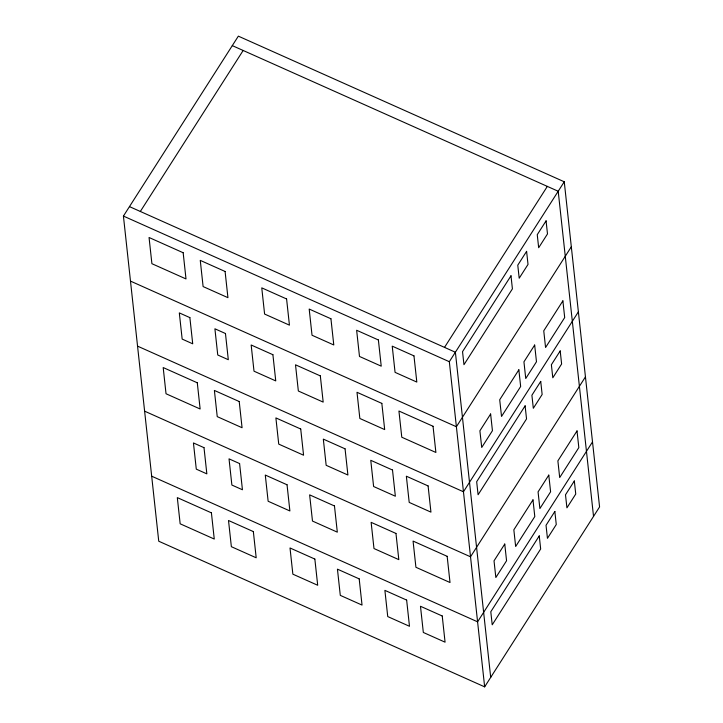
<?xml version="1.0" encoding="UTF-8"?>
<svg xmlns="http://www.w3.org/2000/svg" width="723" height="723" viewBox="0 0 723 723"><rect width="100%" height="100%" fill="white"/><g stroke="black" fill="none" stroke-linecap="round" stroke-linejoin="round"><path stroke-width="1.08" d="M123.425 216.078L238.346 36.15L564.256 181.78L599.575 506.922L484.654 686.85L158.744 541.22L123.425 216.078L449.326 361.708L484.654 686.85M140.334 211.468L243.163 50.474M444.518 347.383L547.338 186.389M449.326 361.708L564.256 181.78M571.315 246.805L456.394 426.742L130.492 281.111M578.382 311.83L463.461 491.767L137.551 346.136M585.449 376.864L470.519 556.791L144.618 411.17M592.508 441.889L477.587 621.825L151.685 476.195M232.3 45.621L558.201 191.252L593.529 516.385M129.471 206.615L455.382 352.237L490.7 677.379M510.989 275.797L462.539 351.649L463.958 364.708L512.408 288.857L510.989 275.797M526.597 251.36L517.776 265.169L519.195 278.238L528.016 264.419L526.597 251.36M546.073 220.867L537.252 234.677L538.671 247.745L547.492 233.936L546.073 220.867M490.619 413.999L479.9 430.791L481.717 447.483L492.435 430.691L490.619 413.999M518.852 369.805L499.71 399.765L501.527 416.457L520.659 386.498L518.852 369.805M534.659 345.052L523.94 361.843L525.748 378.527L536.475 361.744L534.659 345.052M562.883 300.858L543.75 330.818L545.567 347.51L564.699 317.551L562.883 300.858M525.115 405.847L476.674 481.708L478.093 494.767L526.534 418.915L525.115 405.847M540.723 381.419L531.902 395.228L533.321 408.287L542.142 394.478L540.723 381.419M560.198 350.926L551.378 364.735L552.797 377.804L561.617 363.985L560.198 350.926M504.753 544.058L494.026 560.84L495.842 577.532L506.561 560.75L504.753 544.058M532.978 499.864L513.845 529.823L515.653 546.516L534.794 516.556L532.978 499.864M548.784 475.11L538.066 491.893L539.882 508.585L550.601 491.803L548.784 475.11M577.017 430.917L557.876 460.876L559.692 477.569L578.825 447.609L577.017 430.917M539.25 535.906L490.8 611.757L492.218 624.826L540.668 548.974L539.25 535.906M554.848 511.468L546.028 525.287L547.447 538.346L556.267 524.537L554.848 511.468M574.324 480.985L565.503 494.794L566.922 507.853L575.743 494.044L574.324 480.985M183.163 252.743L149.055 237.496L151.902 263.696L186.001 278.933L183.163 252.743M225.097 271.477L200.262 260.379L203.109 286.57L227.935 297.668L225.097 271.477M286.588 298.961L261.762 287.862L264.6 314.053L289.435 325.151L286.588 298.961M330.935 318.771L309.191 309.055L312.029 335.246L333.782 344.961L330.935 318.771M378.382 339.973L356.638 330.257L359.485 356.448L381.229 366.163L378.382 339.973M413.972 355.879L392.228 346.154L395.065 372.354L416.819 382.069L413.972 355.879M189.869 317.614L179.313 312.896L182.16 339.087L192.716 343.805L189.869 317.614M225.459 333.511L214.903 328.793L217.75 354.993L228.305 359.711L225.459 333.511M272.905 354.713L251.161 344.998L254.008 371.188L275.752 380.904L272.905 354.713M320.334 375.906L295.508 364.808L298.346 391.007L323.181 402.105L320.334 375.906M381.834 403.389L356.999 392.291L359.846 418.481L384.681 429.579L381.834 403.389M433.041 426.263L398.933 411.026L401.78 437.225L435.888 452.462L433.041 426.263M197.289 382.792L163.19 367.555L166.028 393.755L200.135 408.992L197.289 382.792M239.223 401.536L214.388 390.438L217.234 416.629L242.069 427.727L239.223 401.536M300.723 429.01L275.888 417.912L278.735 444.112L303.57 455.21L300.723 429.01M345.061 448.829L323.317 439.114L326.163 465.305L347.908 475.02L345.061 448.829M392.508 470.031L370.763 460.307L373.61 486.507L395.354 496.222L392.508 470.031M428.097 485.928L406.353 476.213L409.2 502.404L430.944 512.128L428.097 485.928M204.003 447.664L193.439 442.946L196.285 469.146L206.85 473.863L204.003 447.664M239.593 463.57L229.028 458.852L231.875 485.043L242.44 489.76L239.593 463.57M287.04 484.772L265.287 475.056L268.134 501.247L289.887 510.962L287.04 484.772M334.469 505.964L309.634 494.866L312.481 521.057L337.316 532.155L334.469 505.964M395.969 533.447L371.134 522.349L373.981 548.54L398.816 559.638L395.969 533.447M447.166 556.321L413.068 541.084L415.915 567.275L450.013 582.521L447.166 556.321M211.414 512.851L177.316 497.614L180.163 523.804L214.261 539.042L211.414 512.851M253.348 531.586L228.513 520.497L231.36 546.687L256.195 557.785L253.348 531.586M314.848 559.069L290.013 547.971L292.86 574.17L317.695 585.259L314.848 559.069M359.195 578.879L337.442 569.164L340.289 595.363L362.033 605.079L359.195 578.879M406.642 600.081L384.889 590.366L387.736 616.565L409.48 626.281L406.642 600.081M442.232 615.987L420.479 606.272L423.326 632.462L445.07 642.178L442.232 615.987"/></g></svg>
